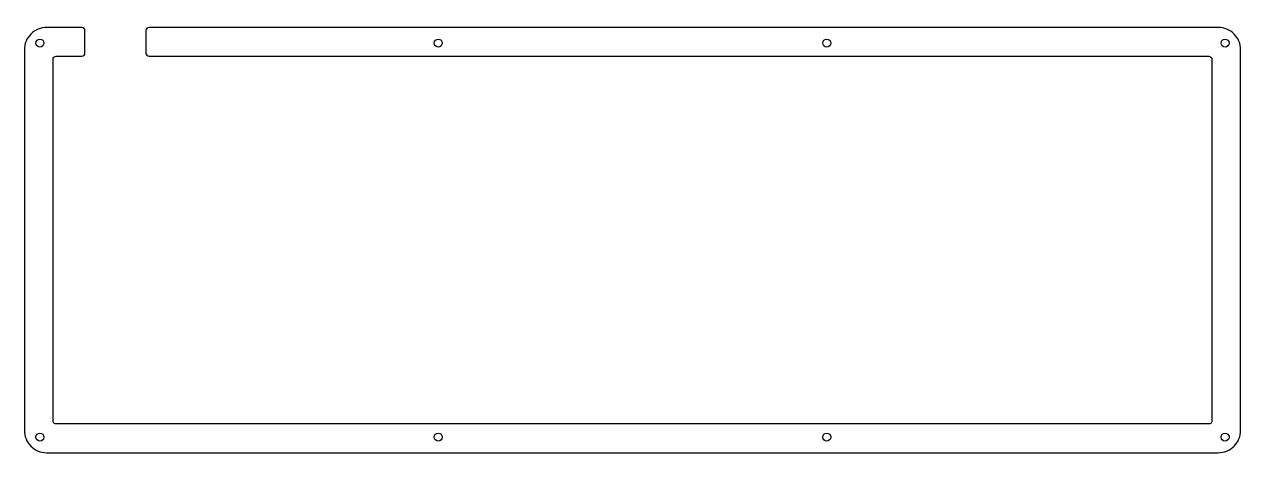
# Model space of a CAD drawing. Header units: millimetres. Extents: x -9 to 371, y -124 to 10.
import ezdxf

# ---------------------------------------------------------------- set-up
doc = ezdxf.new("R2010")
doc.units = ezdxf.units.MM
doc.layers.get('0').update_dxf_attribs({"linetype": 'CONTINUOUS'})

msp = doc.modelspace()

# ---------------------------------------------------------------- linework, layer by layer
msp.add_line((8.52, 10.48), (8.52, 10.48))
msp.add_lwpolyline([(0.52, -114.78, -0.414214), (-0.48, -113.77), (-0.48, -0.53, -0.414214), (0.52, 0.47), (8.52, 0.47, 0.414214), (9.52, 1.47), (9.52, 8.47, 0.414214), (8.52, 9.47), (8.52, 9.47), (8.52, 9.47), (-2.48, 9.47, 0.414214), (-9.47, 2.48), (-9.47, -116.78, 0.414214), (-2.48, -123.78), (364.42, -123.78, 0.414214), (371.42, -116.78), (371.42, 2.48, 0.414214), (364.42, 9.47), (29.57, 9.47), (29.57, 9.47, 0.414214), (28.57, 8.47), (28.57, 1.47, 0.414214), (29.57, 0.47), (361.42, 0.47, -0.414214), (362.43, -0.53), (362.43, -113.77, -0.414214), (361.42, -114.78)], format="xyb", close=True)
for centre in [(-4.6, 4.6), (120.15, 4.6), (241.8, 4.6), (366.55, 4.6), (-4.6, -118.9), (120.15, -118.9), (241.8, -118.9), (366.55, -118.9)]:
    msp.add_circle(centre, 1.25)

doc.saveas('drawing.dxf')
